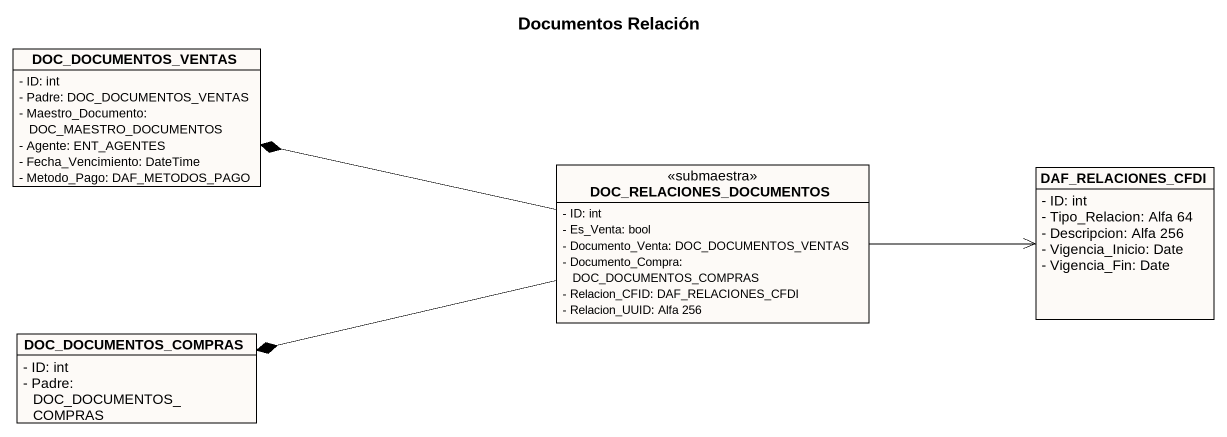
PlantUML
@startuml
title Documentos Relación
hide circle
hide empty members
skinparam classAttributeIconSize 0
class DOC_DOCUMENTOS_VENTAS #FDFAF7 {
  - ID: int
  - Padre: DOC_DOCUMENTOS_VENTAS
  - Maestro_Documento: DOC_MAESTRO_DOCUMENTOS
  - Agente: ENT_AGENTES
  - Fecha_Vencimiento: DateTime
  - Metodo_Pago: DAF_METODOS_PAGO
}
class DOC_RELACIONES_DOCUMENTOS <<submaestra>> #FDFAF7 {
  - ID: int
  - Es_Venta: bool
  - Documento_Venta: DOC_DOCUMENTOS_VENTAS
  - Documento_Compra: DOC_DOCUMENTOS_COMPRAS
  - Relacion_CFID: DAF_RELACIONES_CFDI
  - Relacion_UUID: Alfa 256
}
class DAF_RELACIONES_CFDI #FDFAF7 {
  - ID: int
  - Tipo_Relacion: Alfa 64
  - Descripcion: Alfa 256
  - Vigencia_Inicio: Date
  - Vigencia_Fin: Date
}
class DOC_DOCUMENTOS_COMPRAS #FDFAF7 {
  - ID: int
  - Padre: DOC_DOCUMENTOS_COMPRAS
}
DOC_RELACIONES_DOCUMENTOS -left-* DOC_DOCUMENTOS_VENTAS
DOC_RELACIONES_DOCUMENTOS -right-> DAF_RELACIONES_CFDI
DOC_RELACIONES_DOCUMENTOS -left-* DOC_DOCUMENTOS_COMPRAS
@enduml
